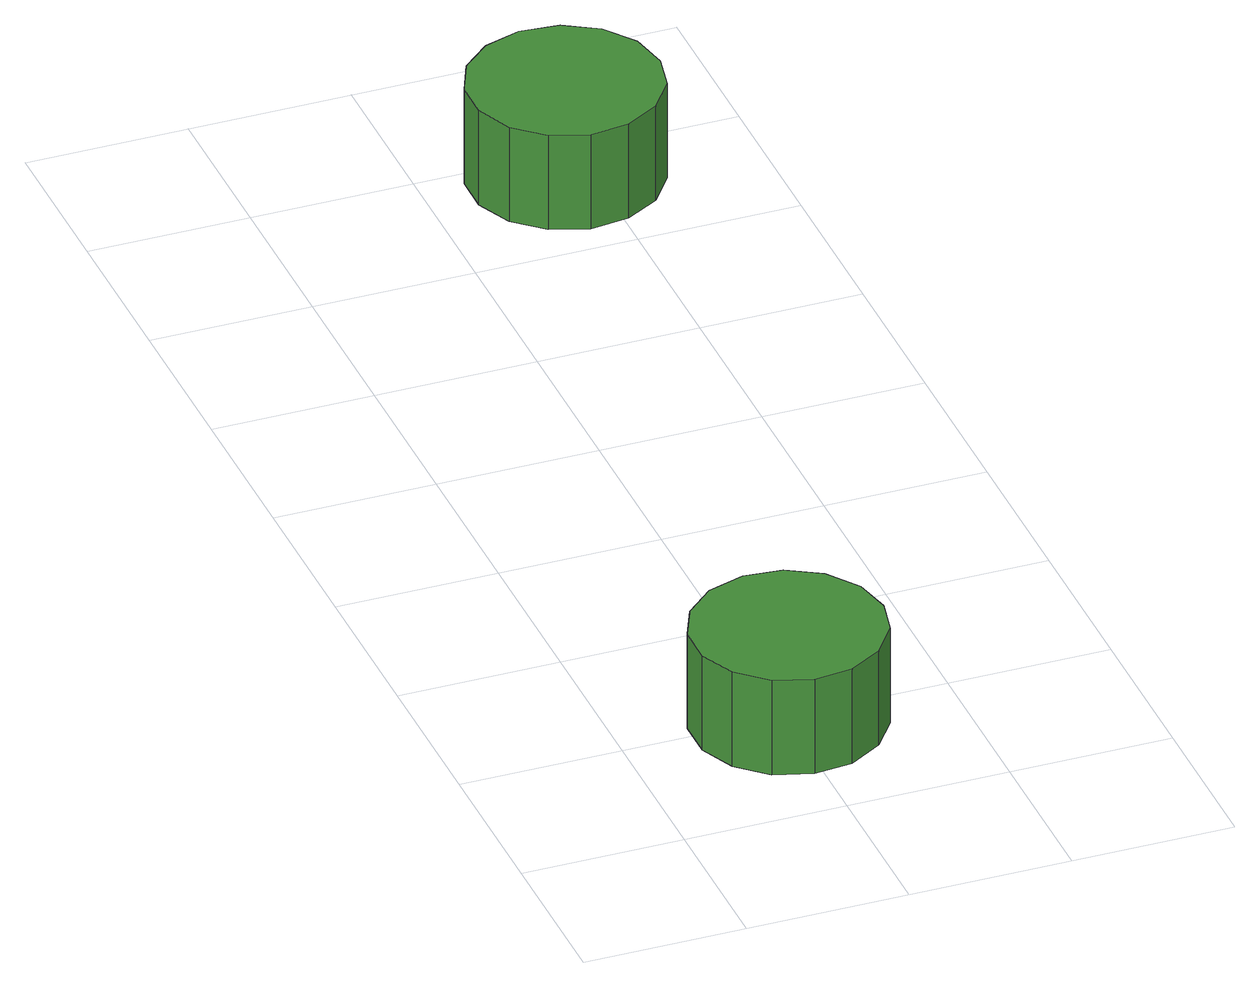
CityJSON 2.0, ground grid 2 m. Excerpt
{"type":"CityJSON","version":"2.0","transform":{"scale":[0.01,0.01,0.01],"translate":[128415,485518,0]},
"CityObjects":{
"tree1":{"type":"SolitaryVegetationObject","attributes":{"function":"something"},"geometry":[{"type":"MultiSurface","lod":"1","boundaries":[[[0,1,2,3,4,5,6,7,8,9,10,11,12,13,14]],[[15,16,17,18,19,20,21,22,23,24,25,26,27,28,29]],[[0,29,28,1]],[[1,28,27,2]],[[2,27,26,3]],[[3,26,25,4]],[[4,25,24,5]],[[5,24,23,6]],[[6,23,22,7]],[[7,22,21,8]],[[8,21,20,9]],[[9,20,19,10]],[[10,19,18,11]],[[11,18,17,12]],[[12,17,16,13]],[[13,16,15,14]],[[14,15,29,0]]]}]},
"tree2":{"type":"SolitaryVegetationObject","attributes":{"function":"something"},"geometry":[{"type":"MultiSurface","lod":"1","boundaries":[[[30,31,32,33,34,35,36,37,38,39,40,41,42,43,44]],[[45,46,47,48,49,50,51,52,53,54,55,56,57,58,59]],[[30,59,58,31]],[[31,58,57,32]],[[32,57,56,33]],[[33,56,55,34]],[[34,55,54,35]],[[35,54,53,36]],[[36,53,52,37]],[[37,52,51,38]],[[38,51,50,39]],[[39,50,49,40]],[[40,49,48,41]],[[41,48,47,42]],[[42,47,46,43]],[[43,46,45,44]],[[44,45,59,30]]]}]}
},
"vertices":[
[317,189,186],[307,236,186],[278,276,186],[236,300,186],[188,305,186],[141,290,186],[105,257,186],[85,213,186],[85,164,186],[105,120,186],[141,87,186],[188,72,186],[236,77,186],[278,102,186],[307,141,186],[307,141,57],[278,102,57],[236,77,57],[188,72,57],[141,87,57],[105,120,57],[85,164,57],[85,213,57],[105,257,57],[141,290,57],[188,305,57],[236,300,57],[278,276,57],[307,236,57],[317,189,57],
[487,1356,183],[477,1404,183],[448,1443,183],[406,1467,183],[357,1472,183],[311,1457,183],[275,1425,183],[255,1380,183],[255,1332,183],[275,1287,183],[311,1255,183],[357,1239,183],[406,1245,183],[448,1269,183],[477,1308,183],[477,1308,54],[448,1269,54],[406,1245,54],[357,1239,54],[311,1255,54],[275,1287,54],[255,1332,54],[255,1380,54],[275,1425,54],[311,1457,54],[357,1472,54],[406,1467,54],[448,1443,54],[477,1404,54],[487,1356,54]
]}
